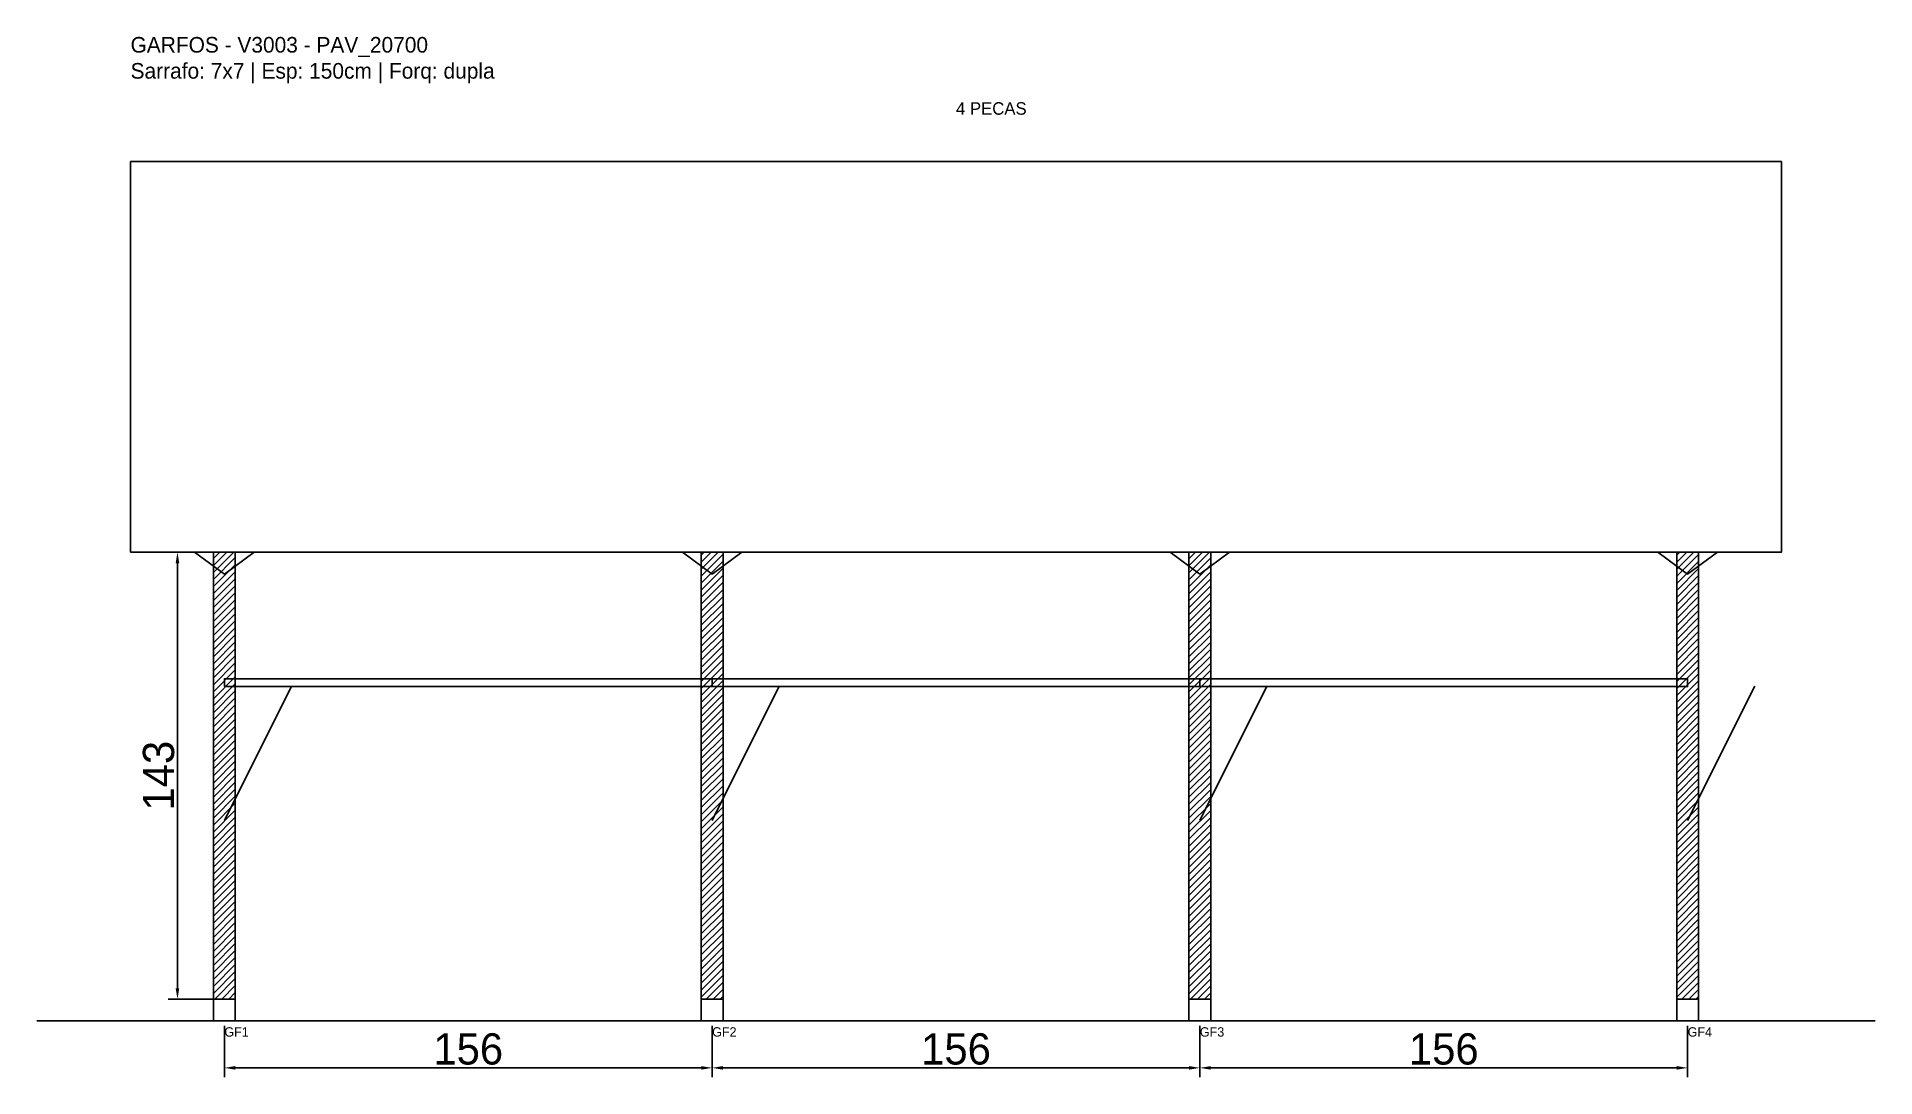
# Model space of a CAD drawing. Header units: metres. Extents: x -30 to 558, y -25 to 308.
import ezdxf

# ---------------------------------------------------------------- set-up
doc = ezdxf.new("R2010")
doc.units = ezdxf.units.M
for name, color, linetype in [('BARRA_ANCORAGEM', 1, 'Continuous'), ('COTA', 241, 'Continuous'), ('GARFOS OK', 3, 'Continuous'), ('NOME DA VIGA', 6, 'Continuous'), ('SARR_7x7', 40, 'Continuous'), ('TIRAS REESCORAMENTO', 252, 'Continuous'), ('VIGAS', 3, 'Continuous')]:
    doc.layers.add(name, color=color, linetype=linetype)
doc.dimstyles.new('EZ DXF', dxfattribs={"dimtxt": 10, "dimasz": 3.5, "dimexe": 3, "dimexo": 1.5, "dimgap": 1, "dimtad": 1, "dimdec": 1, "dimdsep": 46, "dimcen": 2.5, "dimazin": 3, "dimtfac": 1, "dimtmove": 0, "dimatfit": 3})

msp = doc.modelspace()

# ---------------------------------------------------------------- hatches: boundary and pattern name
at = {"layer": 'COTA'}
h = msp.add_hatch(dxfattribs=at)
h.set_pattern_fill('ANSI31', scale=0.5)
h.paths.add_polyline_path([(26.5, 0), (33.5, 0), (33.5, 143), (26.5, 143)])
h = msp.add_hatch(dxfattribs=at)
h.set_pattern_fill('ANSI31', scale=0.5)
h.paths.add_polyline_path([(182.5, 0), (189.5, 0), (189.5, 143), (182.5, 143)])
h = msp.add_hatch(dxfattribs=at)
h.set_pattern_fill('ANSI31', scale=0.5)
h.paths.add_polyline_path([(338.5, 0), (345.5, 0), (345.5, 143), (338.5, 143)])
h = msp.add_hatch(dxfattribs=at)
h.set_pattern_fill('ANSI31', scale=0.5)
h.paths.add_polyline_path([(494.5, 0), (501.5, 0), (501.5, 143), (494.5, 143)])

# ---------------------------------------------------------------- linework, layer by layer
at = {"layer": 'BARRA_ANCORAGEM'}
for p, q in [((30, 57.2), (51.45, 100.1)), ((186, 57.2), (207.45, 100.1)), ((342, 57.2), (363.45, 100.1)), ((498, 57.2), (519.45, 100.1))]:
    msp.add_line(p, q, dxfattribs=at)
at = {"layer": 'GARFOS OK'}
for p, q in [((30, 136), (20.5, 143)), ((20.5, 143), (39.5, 143)), ((30, 136), (39.5, 143)), ((186, 136), (176.5, 143)), ((176.5, 143), (195.5, 143)), ((186, 136), (195.5, 143)), ((342, 136), (332.5, 143)), ((332.5, 143), (351.5, 143)), ((342, 136), (351.5, 143)), ((498, 136), (488.5, 143)), ((488.5, 143), (507.5, 143)), ((498, 136), (507.5, 143))]:
    msp.add_line(p, q, dxfattribs=at)
at = {"layer": 'GARFOS OK', "linetype": 'CONTINUOUS'}
msp.add_line((-30, -7), (558, -7), dxfattribs=at)
at = {"layer": 'GARFOS OK'}
for points in [[(26.5, 0), (33.5, 0), (33.5, 143), (26.5, 143), (26.5, 0)], [(182.5, 0), (189.5, 0), (189.5, 143), (182.5, 143), (182.5, 0)], [(338.5, 0), (345.5, 0), (345.5, 143), (338.5, 143), (338.5, 0)], [(494.5, 0), (501.5, 0), (501.5, 143), (494.5, 143), (494.5, 0)]]:
    msp.add_lwpolyline(points, dxfattribs=at)
at = {"layer": 'SARR_7x7'}
for points in [[(26.5, -7), (33.5, -7), (33.5, 0), (26.5, 0), (26.5, -7)], [(182.5, -7), (189.5, -7), (189.5, 0), (182.5, 0), (182.5, -7)], [(338.5, -7), (345.5, -7), (345.5, 0), (338.5, 0), (338.5, -7)], [(494.5, -7), (501.5, -7), (501.5, 0), (494.5, 0), (494.5, -7)]]:
    msp.add_lwpolyline(points, dxfattribs=at)
at = {"layer": 'TIRAS REESCORAMENTO'}
for points in [[(30, 100), (186, 100), (186, 102.5), (30, 102.5), (30, 100)], [(186, 100), (342, 100), (342, 102.5), (186, 102.5), (186, 100)], [(342, 100), (498, 100), (498, 102.5), (342, 102.5), (342, 100)]]:
    msp.add_lwpolyline(points, dxfattribs=at)
at = {"layer": 'VIGAS'}
msp.add_lwpolyline([(0, 143), (528, 143), (528, 268), (0, 268), (0, 143)], dxfattribs=at)

# ---------------------------------------------------------------- texts
at = {"layer": 'NOME DA VIGA'}
for s, height, p in [('4 PECAS', 4, (264, 283)), ('GF1', 3, (30, -12)), ('GF2', 3, (186, -12)), ('GF3', 3, (342, -12)), ('GF4', 3, (498, -12))]:
    msp.add_text(s, height=height, dxfattribs=at).set_placement(p)
at = {"layer": 'NOME DA VIGA', "insert": (0, 293), "char_height": 5, "attachment_point": 7}
msp.add_mtext('GARFOS - V3003 - PAV_20700\\PSarrafo: 7x7 | Esp: 150cm | Forq: dupla', dxfattribs=at)

# ---------------------------------------------------------------- dimensions: what is measured, and where the dimension line sits
at = {"layer": 'COTA'}
msp.add_linear_dim(base=(15, 0), p1=(30, 0), p2=(30, 143), angle=90, dimstyle='EZ DXF', dxfattribs=at).render()
for base, p1, p2 in [((30, -22), (30, -7), (186, -7)), ((186, -22), (186, -7), (342, -7)), ((342, -22), (342, -7), (498, -7))]:
    msp.add_linear_dim(base=base, p1=p1, p2=p2, dimstyle='EZ DXF', dxfattribs=at).render()

doc.saveas('drawing.dxf')
